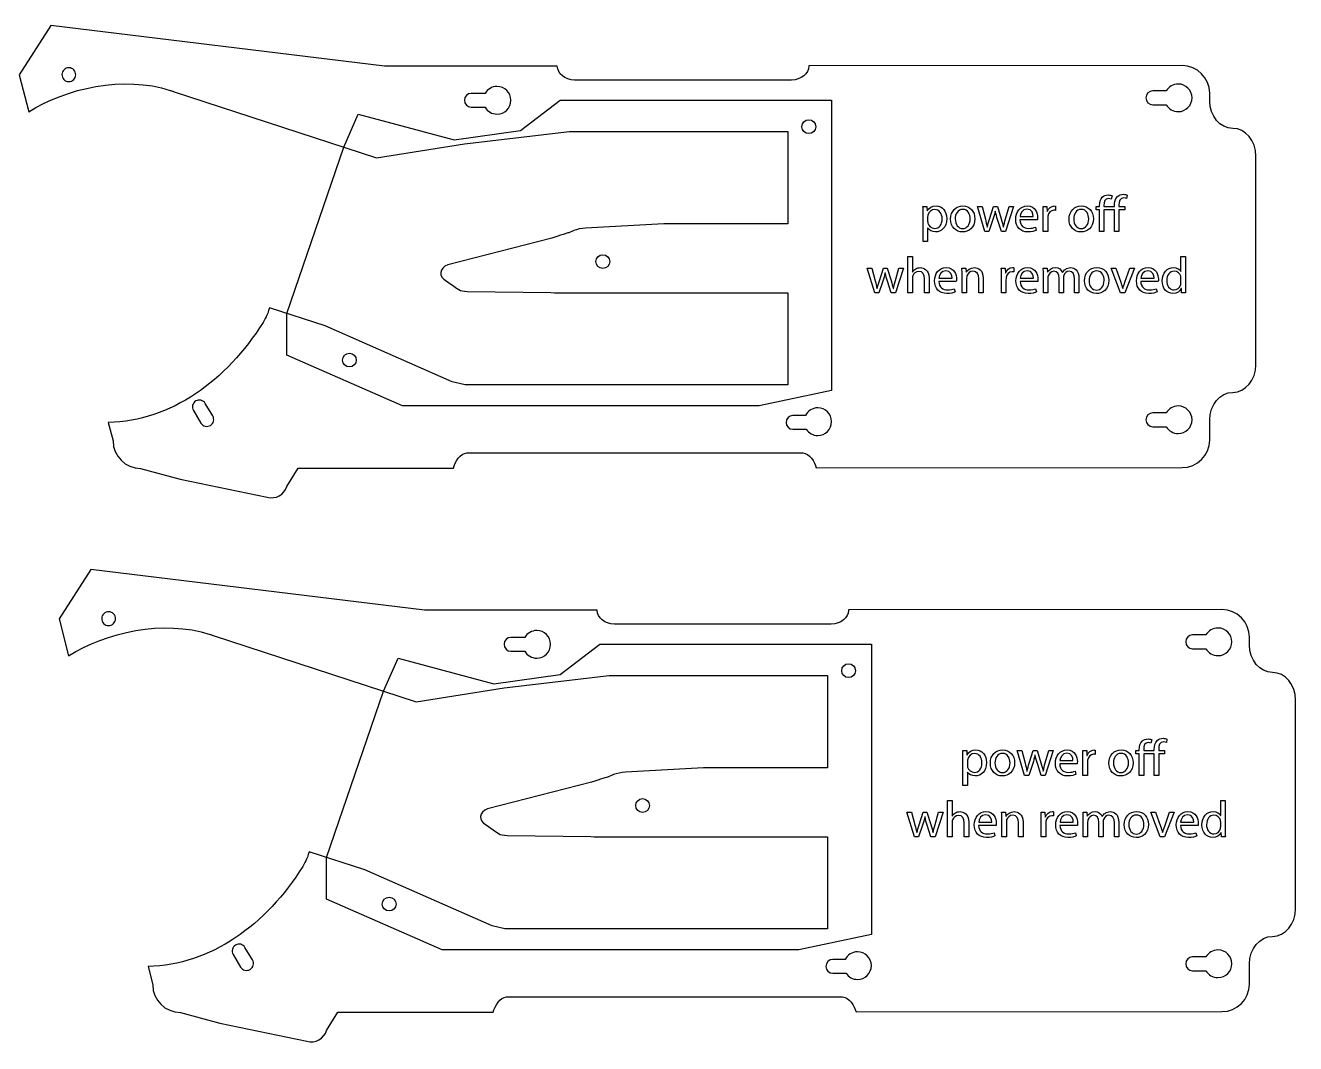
# Model space of a CAD drawing. Header units: millimetres. Extents: x -1146 to -38, y -868 to -122.
# Drawn here: x -871.1 to -595.4, y -745 to -524 of the extents above; entities that cross this region are included whole.
import ezdxf

# ---------------------------------------------------------------- set-up
doc = ezdxf.new("R2010")
doc.units = ezdxf.units.MM
doc.layers.add('CUTS', color=1, linetype='Continuous', true_color=0xff0000)
doc.layers.add('TEXT', color=5, linetype='Continuous', true_color=0x0000ff)

msp = doc.modelspace()

# ---------------------------------------------------------------- linework, layer by layer
at = {"layer": 'CUTS', "color": 1, "lineweight": 25, "true_color": 0xff0000}
for points in [[(-755.65, -532.84), (-755.65, -532.8), (-793.15, -532.82), (-865.6, -523.98), (-872.48, -534.68), (-870.41, -542.76)], [(-620, -532.7), (-701.04, -532.76), (-701.04, -532.84)], [(-704.8, -535.84), (-751.9, -535.84)], [(-839.08, -538.29), (-839.04, -538.3), (-794.91, -552.71), (-775.84, -549.67), (-753.03, -547.03), (-705.63, -547.03), (-705.63, -567.03), (-725.5, -567.03)], [(-771.34, -538.74), (-774.34, -538.74)], [(-623.44, -538.21), (-626.35, -538.21)], [(-614, -540.36), (-614, -538.7)], [(-774.34, -541.74), (-771.34, -541.74)], [(-626.35, -541.21), (-623.44, -541.21)], [(-608.99, -546.35), (-608.99, -546.36)], [(-603.99, -597.65), (-603.99, -552.35)], [(-732.56, -567.03), (-749.5, -568.03)], [(-756.84, -570.19), (-779.44, -575.99)], [(-779.75, -579.44), (-778.75, -580.2)], [(-775.13, -581.73), (-757.03, -582.01)], [(-749.97, -582.03), (-705.63, -582.03), (-705.63, -602.03), (-775.67, -602.03), (-778.45, -601.35), (-806.07, -589.23), (-818.13, -585.32)], [(-830.47, -608.77), (-832.1, -606.05), (-832.1, -606.05)], [(-834.68, -607.59), (-833.04, -610.31)], [(-701.78, -608.67), (-704.49, -608.67)], [(-623.44, -608.11), (-626.35, -608.11)], [(-853.14, -610.18), (-852.12, -614.17)], [(-704.49, -611.67), (-701.6, -611.67)], [(-626.35, -611.11), (-623.44, -611.11)], [(-614, -614), (-614, -609.65)], [(-775.29, -616.82), (-702.33, -616.82)], [(-846.12, -620.17), (-837.55, -622.48), (-818.67, -626.39)], [(-814.38, -624.07), (-811.93, -620.12), (-778.2, -620.1)], [(-699.43, -620.05), (-620, -620)], [(-747.02, -650.96), (-747.02, -650.91), (-784.52, -650.93), (-856.97, -642.1), (-863.84, -652.79), (-861.78, -660.87)], [(-611.37, -650.82), (-692.41, -650.87), (-692.41, -650.96)], [(-696.16, -653.96), (-743.27, -653.96)], [(-614.81, -656.32), (-617.71, -656.32)], [(-830.45, -656.41), (-830.41, -656.41), (-786.28, -670.83), (-767.21, -667.78), (-744.4, -665.15), (-697, -665.15), (-697, -685.15), (-716.87, -685.15)], [(-762.71, -656.86), (-765.71, -656.86)], [(-605.37, -658.47), (-605.37, -656.82)], [(-765.71, -659.86), (-762.71, -659.86)], [(-617.71, -659.32), (-614.81, -659.32)], [(-600.36, -664.47), (-600.36, -664.47)], [(-595.36, -715.76), (-595.36, -670.46)], [(-723.92, -685.15), (-740.87, -686.15)], [(-748.2, -688.3), (-770.8, -694.1)], [(-771.12, -697.55), (-770.11, -698.31)], [(-741.34, -700.15), (-697, -700.14), (-697, -720.14), (-767.04, -720.14), (-769.82, -719.46), (-797.44, -707.34), (-809.5, -703.43)], [(-766.5, -699.85), (-748.4, -700.12)], [(-821.84, -726.88), (-823.47, -724.16), (-823.47, -724.16)], [(-826.04, -725.7), (-824.41, -728.43)], [(-693.15, -726.78), (-695.86, -726.78)], [(-614.81, -726.22), (-617.71, -726.22)], [(-605.37, -732.11), (-605.37, -727.76)], [(-844.51, -728.29), (-843.49, -732.28)], [(-695.86, -729.78), (-692.96, -729.78)], [(-617.71, -729.22), (-614.81, -729.22)], [(-766.66, -734.93), (-693.7, -734.93)], [(-837.49, -738.28), (-828.91, -740.6), (-810.04, -744.51)], [(-805.75, -742.18), (-803.29, -738.23), (-769.57, -738.21)], [(-690.8, -738.16), (-611.37, -738.11)]]:
    msp.add_lwpolyline(points, dxfattribs=at)
for points in [[(-870.41, -542.76), (-862.35, -537.61), (-849.8, -534.8), (-839.69, -538.09)], [(-862.26, -533.29), (-863.03, -533.59), (-863.41, -534.46), (-863.11, -535.23)], [(-860.32, -534.13), (-860.62, -533.36), (-861.49, -532.98), (-862.26, -533.29)], [(-861.16, -536.08), (-860.39, -535.77), (-860.01, -534.9), (-860.32, -534.13)], [(-751.9, -535.84), (-753.97, -535.84), (-755.65, -534.5), (-755.65, -532.84)], [(-701.04, -532.84), (-701.04, -534.5), (-702.72, -535.84), (-704.8, -535.84)], [(-614, -538.7), (-614, -535.4), (-616.7, -532.7), (-620, -532.7)], [(-863.11, -535.23), (-862.81, -536), (-861.94, -536.38), (-861.16, -536.08)], [(-768.75, -537.24), (-769.86, -537.24), (-770.82, -537.85), (-771.34, -538.74)], [(-765.75, -540.24), (-765.75, -538.59), (-767.09, -537.24), (-768.75, -537.24)], [(-620.84, -536.71), (-621.95, -536.71), (-622.92, -537.31), (-623.44, -538.21)], [(-617.84, -539.71), (-617.84, -538.05), (-619.19, -536.71), (-620.84, -536.71)], [(-839.69, -538.09), (-839.49, -538.15), (-839.29, -538.22), (-839.08, -538.29)], [(-774.34, -538.74), (-775.17, -538.74), (-775.84, -539.42), (-775.84, -540.24)], [(-775.84, -540.24), (-775.84, -541.07), (-775.17, -541.74), (-774.34, -541.74)], [(-768.75, -543.24), (-767.09, -543.24), (-765.75, -541.9), (-765.75, -540.24)], [(-626.35, -538.21), (-627.17, -538.21), (-627.85, -538.88), (-627.85, -539.71)], [(-627.85, -539.71), (-627.85, -540.53), (-627.17, -541.21), (-626.35, -541.21)], [(-620.84, -542.71), (-619.19, -542.71), (-617.84, -541.36), (-617.84, -539.71)], [(-608.99, -546.36), (-611.75, -546.36), (-614, -543.66), (-614, -540.36)], [(-771.34, -541.74), (-770.82, -542.64), (-769.86, -543.24), (-768.75, -543.24)], [(-623.44, -541.21), (-622.92, -542.1), (-621.95, -542.71), (-620.84, -542.71)], [(-702.55, -545.97), (-702.55, -545.14), (-701.87, -544.47), (-701.05, -544.47)], [(-701.05, -547.47), (-701.87, -547.47), (-702.55, -546.8), (-702.55, -545.97)], [(-701.05, -544.47), (-700.22, -544.47), (-699.55, -545.14), (-699.55, -545.97)], [(-699.55, -545.97), (-699.55, -546.8), (-700.22, -547.47), (-701.05, -547.47)], [(-603.99, -552.35), (-603.99, -549.05), (-606.24, -546.35), (-608.99, -546.35)], [(-749.5, -568.03), (-751.44, -568.03), (-753.13, -569.03), (-753.26, -569.03)], [(-725.5, -567.03), (-727.44, -567.03), (-730.62, -567.03), (-732.56, -567.03)], [(-753.26, -569.03), (-753.4, -569.03), (-755, -569.55), (-756.84, -570.19)], [(-779.44, -575.99), (-781.27, -576.62), (-781.52, -578.64), (-779.75, -579.44)], [(-747.26, -575.26), (-747.26, -574.43), (-746.59, -573.76), (-745.76, -573.76)], [(-745.76, -576.76), (-746.59, -576.76), (-747.26, -576.09), (-747.26, -575.26)], [(-745.76, -573.76), (-744.93, -573.76), (-744.26, -574.43), (-744.26, -575.26)], [(-744.26, -575.26), (-744.26, -576.09), (-744.93, -576.76), (-745.76, -576.76)], [(-778.75, -580.2), (-777.06, -581.22), (-777.07, -581.72), (-775.13, -581.73)], [(-757.03, -582.01), (-755.09, -582.02), (-751.91, -582.03), (-749.97, -582.03)], [(-818.13, -585.32), (-818.72, -587.03), (-819.12, -587.77), (-819.55, -588.46)], [(-819.55, -588.46), (-827.42, -601.16), (-839.6, -609.93), (-853.14, -610.18)], [(-802.3, -596.64), (-802.3, -595.81), (-801.62, -595.14), (-800.8, -595.14)], [(-800.8, -595.14), (-799.97, -595.14), (-799.3, -595.81), (-799.3, -596.64)], [(-800.8, -598.14), (-801.62, -598.14), (-802.3, -597.46), (-802.3, -596.64)], [(-799.3, -596.64), (-799.3, -597.46), (-799.97, -598.14), (-800.8, -598.14)], [(-608.99, -603.65), (-606.24, -603.65), (-603.99, -600.95), (-603.99, -597.65)], [(-614, -609.65), (-614, -606.35), (-611.75, -603.65), (-608.99, -603.65)], [(-834.16, -605.53), (-834.87, -605.96), (-835.1, -606.88), (-834.68, -607.59)], [(-832.1, -606.05), (-832.53, -605.34), (-833.45, -605.11), (-834.16, -605.53)], [(-620.84, -606.61), (-621.95, -606.61), (-622.92, -607.21), (-623.44, -608.11)], [(-617.84, -609.61), (-617.84, -607.95), (-619.19, -606.61), (-620.84, -606.61)], [(-830.98, -610.83), (-830.27, -610.4), (-830.04, -609.48), (-830.47, -608.77)], [(-704.49, -608.67), (-705.32, -608.67), (-705.99, -609.34), (-705.99, -610.17)], [(-699.1, -607.01), (-700.27, -607.01), (-701.29, -607.68), (-701.78, -608.67)], [(-696.1, -610.01), (-696.1, -608.35), (-697.44, -607.01), (-699.1, -607.01)], [(-626.35, -608.11), (-627.17, -608.11), (-627.85, -608.78), (-627.85, -609.61)], [(-833.04, -610.31), (-832.61, -611.02), (-831.69, -611.25), (-830.98, -610.83)], [(-705.99, -610.17), (-705.99, -611), (-705.32, -611.67), (-704.49, -611.67)], [(-701.6, -611.67), (-701.06, -612.47), (-700.14, -613.01), (-699.1, -613.01)], [(-699.1, -613.01), (-697.44, -613.01), (-696.1, -611.66), (-696.1, -610.01)], [(-627.85, -609.61), (-627.85, -610.43), (-627.17, -611.11), (-626.35, -611.11)], [(-623.44, -611.11), (-622.92, -612), (-621.95, -612.6), (-620.84, -612.6)], [(-620.84, -612.6), (-619.19, -612.6), (-617.84, -611.26), (-617.84, -609.61)], [(-852.12, -614.17), (-852.12, -617.47), (-849.42, -620.17), (-846.12, -620.17)], [(-620, -620), (-616.7, -620), (-614, -617.3), (-614, -614)], [(-778.2, -620.1), (-777.88, -618.79), (-776.7, -616.82), (-775.29, -616.82)], [(-702.33, -616.82), (-700.94, -616.82), (-699.78, -618.76), (-699.43, -620.05)], [(-818.67, -626.39), (-816.84, -626.94), (-814.92, -625.89), (-814.38, -624.07)], [(-605.37, -656.82), (-605.37, -653.52), (-608.07, -650.82), (-611.37, -650.82)], [(-861.78, -660.87), (-853.72, -655.72), (-841.17, -652.92), (-831.06, -656.2)], [(-853.63, -651.4), (-854.4, -651.7), (-854.78, -652.57), (-854.48, -653.34)], [(-854.48, -653.34), (-854.17, -654.11), (-853.3, -654.49), (-852.53, -654.19)], [(-851.68, -652.25), (-851.99, -651.47), (-852.86, -651.09), (-853.63, -651.4)], [(-852.53, -654.19), (-851.76, -653.89), (-851.38, -653.02), (-851.68, -652.25)], [(-743.27, -653.96), (-745.34, -653.96), (-747.02, -652.61), (-747.02, -650.96)], [(-692.41, -650.96), (-692.41, -652.61), (-694.09, -653.96), (-696.16, -653.96)], [(-831.06, -656.2), (-830.86, -656.27), (-830.65, -656.34), (-830.45, -656.41)], [(-760.11, -655.36), (-761.22, -655.36), (-762.19, -655.96), (-762.71, -656.86)], [(-757.11, -658.36), (-757.11, -656.7), (-758.46, -655.36), (-760.11, -655.36)], [(-617.71, -656.32), (-618.54, -656.32), (-619.21, -656.99), (-619.21, -657.82)], [(-612.21, -654.82), (-613.32, -654.82), (-614.29, -655.42), (-614.81, -656.32)], [(-609.21, -657.82), (-609.21, -656.16), (-610.56, -654.82), (-612.21, -654.82)], [(-765.71, -656.86), (-766.54, -656.86), (-767.21, -657.53), (-767.21, -658.36)], [(-767.21, -658.36), (-767.21, -659.18), (-766.54, -659.86), (-765.71, -659.86)], [(-760.11, -661.36), (-758.46, -661.36), (-757.11, -660.01), (-757.11, -658.36)], [(-619.21, -657.82), (-619.21, -658.65), (-618.54, -659.32), (-617.71, -659.32)], [(-612.21, -660.82), (-610.56, -660.82), (-609.21, -659.47), (-609.21, -657.82)], [(-600.36, -664.47), (-603.11, -664.47), (-605.37, -661.77), (-605.37, -658.47)], [(-762.71, -659.86), (-762.19, -660.75), (-761.22, -661.36), (-760.11, -661.36)], [(-614.81, -659.32), (-614.29, -660.21), (-613.32, -660.82), (-612.21, -660.82)], [(-693.91, -664.08), (-693.91, -663.25), (-693.24, -662.58), (-692.41, -662.58)], [(-692.41, -665.58), (-693.24, -665.58), (-693.91, -664.91), (-693.91, -664.08)], [(-692.41, -662.58), (-691.58, -662.58), (-690.91, -663.25), (-690.91, -664.08)], [(-690.91, -664.08), (-690.91, -664.91), (-691.58, -665.58), (-692.41, -665.58)], [(-595.36, -670.46), (-595.36, -667.17), (-597.61, -664.47), (-600.36, -664.47)], [(-740.87, -686.15), (-742.81, -686.15), (-744.5, -687.15), (-744.63, -687.15)], [(-716.87, -685.15), (-718.81, -685.15), (-721.98, -685.15), (-723.92, -685.15)], [(-744.63, -687.15), (-744.76, -687.15), (-746.37, -687.67), (-748.2, -688.3)], [(-738.63, -693.37), (-738.63, -692.54), (-737.95, -691.87), (-737.13, -691.87)], [(-737.13, -691.87), (-736.3, -691.87), (-735.63, -692.54), (-735.63, -693.37)], [(-770.8, -694.1), (-772.64, -694.73), (-772.88, -696.75), (-771.12, -697.55)], [(-737.13, -694.87), (-737.95, -694.87), (-738.63, -694.2), (-738.63, -693.37)], [(-735.63, -693.37), (-735.63, -694.2), (-736.3, -694.87), (-737.13, -694.87)], [(-770.11, -698.31), (-768.43, -699.33), (-768.44, -699.83), (-766.5, -699.85)], [(-748.4, -700.12), (-746.46, -700.13), (-743.28, -700.15), (-741.34, -700.15)], [(-809.5, -703.43), (-810.09, -705.14), (-810.49, -705.88), (-810.92, -706.57)], [(-810.92, -706.57), (-818.78, -719.27), (-830.97, -728.04), (-844.51, -728.29)], [(-793.66, -714.75), (-793.66, -713.92), (-792.99, -713.25), (-792.16, -713.25)], [(-792.16, -713.25), (-791.34, -713.25), (-790.66, -713.92), (-790.66, -714.75)], [(-792.16, -716.25), (-792.99, -716.25), (-793.66, -715.58), (-793.66, -714.75)], [(-790.66, -714.75), (-790.66, -715.58), (-791.34, -716.25), (-792.16, -716.25)], [(-600.36, -721.76), (-597.61, -721.76), (-595.36, -719.06), (-595.36, -715.76)], [(-605.37, -727.76), (-605.37, -724.46), (-603.11, -721.76), (-600.36, -721.76)], [(-825.53, -723.65), (-826.24, -724.07), (-826.47, -724.99), (-826.04, -725.7)], [(-823.47, -724.16), (-823.9, -723.45), (-824.82, -723.22), (-825.53, -723.65)], [(-690.47, -725.12), (-691.64, -725.12), (-692.66, -725.8), (-693.15, -726.78)], [(-687.47, -728.12), (-687.47, -726.46), (-688.81, -725.12), (-690.47, -725.12)], [(-612.21, -724.72), (-613.32, -724.72), (-614.29, -725.32), (-614.81, -726.22)], [(-609.21, -727.72), (-609.21, -726.06), (-610.56, -724.72), (-612.21, -724.72)], [(-822.35, -728.94), (-821.64, -728.51), (-821.41, -727.59), (-821.84, -726.88)], [(-695.86, -726.78), (-696.69, -726.78), (-697.36, -727.45), (-697.36, -728.28)], [(-617.71, -726.22), (-618.54, -726.22), (-619.21, -726.89), (-619.21, -727.72)], [(-619.21, -727.72), (-619.21, -728.55), (-618.54, -729.22), (-617.71, -729.22)], [(-612.21, -730.72), (-610.56, -730.72), (-609.21, -729.37), (-609.21, -727.72)], [(-824.41, -728.43), (-823.98, -729.14), (-823.06, -729.37), (-822.35, -728.94)], [(-697.36, -728.28), (-697.36, -729.11), (-696.69, -729.78), (-695.86, -729.78)], [(-692.96, -729.78), (-692.42, -730.59), (-691.51, -731.12), (-690.47, -731.12)], [(-690.47, -731.12), (-688.81, -731.12), (-687.47, -729.77), (-687.47, -728.12)], [(-614.81, -729.22), (-614.29, -730.11), (-613.32, -730.72), (-612.21, -730.72)], [(-843.49, -732.28), (-843.49, -735.58), (-840.79, -738.28), (-837.49, -738.28)], [(-611.37, -738.11), (-608.07, -738.11), (-605.37, -735.41), (-605.37, -732.11)], [(-769.57, -738.21), (-769.25, -736.9), (-768.07, -734.93), (-766.66, -734.93)], [(-693.7, -734.93), (-692.31, -734.93), (-691.14, -736.88), (-690.8, -738.16)], [(-810.04, -744.51), (-808.21, -745.05), (-806.29, -744.01), (-805.75, -742.18)]]:
    msp.add_open_spline(points, degree=3, dxfattribs=at)
at = {"layer": 'TEXT', "color": 5, "lineweight": 25, "true_color": 0x0000ff}
for points in [[(-798.88, -543.24), (-778.08, -548.85), (-763.68, -546.82), (-755.04, -540.24), (-696.1, -540.24), (-696.1, -603.25), (-711.84, -606.6), (-789.28, -606.6), (-814.4, -595.57), (-814.4, -586.53), (-802.01, -550.39), (-798.88, -543.24)], [(-635.2, -560.98), (-635.4, -561.72)], [(-631.92, -560.82), (-632.04, -561.58)], [(-676.26, -563.3), (-675.39, -563.3), (-675.34, -564.23), (-675.32, -564.23)], [(-675.23, -567.97), (-675.25, -567.97), (-675.25, -570.91), (-676.22, -570.91), (-676.22, -565.06), (-676.22, -565.06)], [(-661.06, -566.13), (-661.93, -568.7), (-662.82, -568.7), (-664.45, -563.3), (-663.44, -563.3), (-663.44, -563.3)], [(-663.44, -563.3), (-662.72, -566.05)], [(-661.82, -566.06), (-660.94, -563.3), (-660.11, -563.3), (-659.28, -566)], [(-660.55, -564.35), (-660.57, -564.35)], [(-658.35, -566.01), (-657.58, -563.3), (-656.61, -563.3), (-658.35, -568.7), (-659.24, -568.7), (-660.07, -566.12)], [(-650.2, -563.3), (-649.34, -563.3), (-649.3, -564.37), (-649.27, -564.37)], [(-649.18, -565.82), (-649.18, -568.7), (-650.16, -568.7), (-650.16, -564.99), (-650.16, -564.99)], [(-647.49, -563.21), (-647.49, -564.14)], [(-634.69, -568.7), (-634.69, -564.05), (-636.96, -564.05), (-636.96, -568.7), (-637.93, -568.7), (-637.93, -564.05), (-638.68, -564.05), (-638.68, -563.3), (-637.93, -563.3), (-637.93, -563.14)], [(-636.96, -563.08), (-636.96, -563.3), (-634.69, -563.3), (-634.69, -563.05)], [(-633.72, -563.01), (-633.72, -563.3), (-632.42, -563.3), (-632.42, -564.05), (-633.72, -564.05), (-633.72, -568.7), (-634.69, -568.7), (-634.69, -568.7)], [(-675.25, -565.57), (-675.25, -566.5), (-675.25, -566.5)], [(-662.33, -567.76), (-662.3, -567.76)], [(-658.8, -567.76), (-658.76, -567.76)], [(-651.41, -566.18), (-655.2, -566.18), (-655.2, -566.18)], [(-655.18, -565.48), (-652.32, -565.48), (-652.32, -565.48)], [(-651.85, -567.77), (-651.67, -568.48)], [(-679.54, -574.16), (-678.56, -574.16), (-678.56, -577.54), (-678.54, -577.54)], [(-678.56, -578.82), (-678.56, -582.07), (-679.54, -582.07), (-679.54, -574.16), (-679.54, -574.16)], [(-620.27, -577.38), (-620.25, -577.38), (-620.25, -574.16), (-619.28, -574.16), (-619.28, -574.16)], [(-619.28, -574.16), (-619.28, -580.68)], [(-684.97, -579.51), (-685.84, -582.07), (-686.73, -582.07), (-688.36, -576.68), (-687.36, -576.68), (-687.36, -576.68)], [(-687.36, -576.68), (-686.63, -579.42)], [(-685.73, -579.43), (-684.85, -576.68), (-684.02, -576.68), (-683.19, -579.38)], [(-684.46, -577.73), (-684.48, -577.73)], [(-682.26, -579.39), (-681.49, -576.68), (-680.52, -576.68), (-682.26, -582.07), (-683.15, -582.07), (-683.98, -579.5)], [(-674.95, -578.87), (-674.95, -582.07), (-675.93, -582.07), (-675.93, -578.98)], [(-672.8, -578.85), (-669.93, -578.85), (-669.93, -578.85)], [(-667.82, -576.68), (-666.95, -576.68), (-666.89, -577.57), (-666.87, -577.57)], [(-666.79, -578.83), (-666.79, -582.07), (-667.77, -582.07), (-667.77, -578.14), (-667.77, -578.14)], [(-663.18, -578.86), (-663.18, -582.07), (-664.16, -582.07), (-664.16, -578.96)], [(-659.27, -576.68), (-658.41, -576.68), (-658.36, -577.75), (-658.33, -577.75)], [(-658.24, -579.2), (-658.24, -582.07), (-659.22, -582.07), (-659.22, -578.36), (-659.22, -578.36)], [(-656.56, -576.59), (-656.56, -577.52)], [(-655.13, -578.85), (-652.26, -578.85), (-652.26, -578.85)], [(-650.15, -576.68), (-649.29, -576.68), (-649.24, -577.56), (-649.21, -577.56)], [(-649.14, -578.83), (-649.14, -582.07), (-650.1, -582.07), (-650.1, -578.14), (-650.1, -578.14)], [(-645.77, -578.74), (-645.77, -582.07), (-646.72, -582.07), (-646.72, -578.84)], [(-645.99, -577.65), (-645.97, -577.65)], [(-642.39, -578.91), (-642.39, -582.07), (-643.35, -582.07), (-643.35, -579.03)], [(-632.4, -579.7), (-631.35, -576.68), (-630.33, -576.68), (-632.45, -582.07), (-633.38, -582.07), (-635.43, -576.68), (-634.38, -576.68), (-634.38, -576.68)], [(-634.38, -576.68), (-633.33, -579.7)], [(-628.96, -578.85), (-626.09, -578.85), (-626.09, -578.85)], [(-620.25, -579.81), (-620.25, -578.88), (-620.25, -578.88)], [(-686.24, -581.14), (-686.21, -581.14)], [(-682.71, -581.14), (-682.67, -581.14)], [(-669.02, -579.56), (-672.81, -579.56), (-672.81, -579.56)], [(-669.46, -581.15), (-669.29, -581.85)], [(-651.35, -579.56), (-655.14, -579.56), (-655.14, -579.56)], [(-651.8, -581.15), (-651.62, -581.85)], [(-632.89, -581.09), (-632.86, -581.09)], [(-625.18, -579.56), (-628.97, -579.56), (-628.97, -579.56)], [(-625.62, -581.15), (-625.44, -581.85)], [(-619.24, -582.07), (-620.1, -582.07), (-620.15, -581.14), (-620.18, -581.14)], [(-790.24, -661.35), (-769.44, -666.96), (-755.05, -664.93), (-746.41, -658.36), (-687.47, -658.36), (-687.47, -721.36), (-703.21, -724.72), (-780.64, -724.72), (-805.76, -713.68), (-805.76, -704.65), (-793.38, -668.51), (-790.24, -661.35)], [(-628.33, -681.19), (-628.33, -681.42), (-626.05, -681.42), (-626.05, -681.16)], [(-626.57, -679.1), (-626.77, -679.83)], [(-625.08, -681.13), (-625.08, -681.42), (-623.79, -681.42), (-623.79, -682.16), (-625.08, -682.16), (-625.08, -686.81), (-626.05, -686.81), (-626.05, -686.81)], [(-623.29, -678.93), (-623.41, -679.69)], [(-667.63, -681.42), (-666.76, -681.42), (-666.71, -682.34), (-666.68, -682.34)], [(-666.6, -686.09), (-666.62, -686.09), (-666.62, -689.02), (-667.59, -689.02), (-667.59, -683.18), (-667.59, -683.18)], [(-666.62, -683.68), (-666.62, -684.61), (-666.62, -684.61)], [(-652.43, -684.25), (-653.3, -686.81), (-654.19, -686.81), (-655.82, -681.42), (-654.81, -681.42), (-654.81, -681.42)], [(-654.81, -681.42), (-654.09, -684.16)], [(-653.18, -684.17), (-652.3, -681.42), (-651.48, -681.42), (-650.64, -684.11)], [(-651.91, -682.46), (-651.94, -682.46)], [(-649.72, -684.12), (-648.95, -681.42), (-647.98, -681.42), (-649.72, -686.81), (-650.61, -686.81), (-651.43, -684.24)], [(-646.55, -683.59), (-643.69, -683.59), (-643.69, -683.59)], [(-641.57, -681.42), (-640.71, -681.42), (-640.67, -682.49), (-640.63, -682.49)], [(-640.54, -683.93), (-640.54, -686.81), (-641.53, -686.81), (-641.53, -683.1), (-641.53, -683.1)], [(-638.86, -681.33), (-638.86, -682.25)], [(-626.05, -686.81), (-626.05, -682.16), (-628.33, -682.16), (-628.33, -686.81), (-629.3, -686.81), (-629.3, -682.16), (-630.04, -682.16), (-630.04, -681.42), (-629.3, -681.42), (-629.3, -681.25)], [(-653.7, -685.87), (-653.66, -685.87)], [(-650.16, -685.87), (-650.13, -685.87)], [(-642.77, -684.29), (-646.56, -684.29), (-646.56, -684.29)], [(-643.22, -685.89), (-643.04, -686.59)], [(-676.34, -697.62), (-677.21, -700.19), (-678.1, -700.19), (-679.73, -694.79), (-678.72, -694.79), (-678.72, -694.79)], [(-678.72, -694.79), (-678, -697.53)], [(-677.1, -697.55), (-676.22, -694.79), (-675.39, -694.79), (-674.55, -697.49)], [(-673.63, -697.5), (-672.86, -694.79), (-671.89, -694.79), (-673.63, -700.19), (-674.52, -700.19), (-675.35, -697.61)], [(-670.91, -692.27), (-669.93, -692.27), (-669.93, -695.65), (-669.91, -695.65)], [(-669.93, -696.93), (-669.93, -700.19), (-670.91, -700.19), (-670.91, -692.27), (-670.91, -692.27)], [(-659.18, -694.79), (-658.31, -694.79), (-658.26, -695.68), (-658.23, -695.68)], [(-650.63, -694.79), (-649.77, -694.79), (-649.73, -695.86), (-649.7, -695.86)], [(-647.92, -694.7), (-647.92, -695.63)], [(-641.51, -694.79), (-640.66, -694.79), (-640.61, -695.67), (-640.58, -695.67)], [(-623.77, -697.81), (-622.72, -694.79), (-621.69, -694.79), (-623.81, -700.19), (-624.75, -700.19), (-626.8, -694.79), (-625.75, -694.79), (-625.75, -694.79)], [(-625.75, -694.79), (-624.69, -697.81)], [(-611.64, -695.49), (-611.62, -695.49), (-611.62, -692.27), (-610.65, -692.27), (-610.65, -692.27)], [(-610.65, -692.27), (-610.65, -698.79)], [(-675.82, -695.84), (-675.85, -695.84)], [(-666.32, -696.98), (-666.32, -700.19), (-667.3, -700.19), (-667.3, -697.09)], [(-660.39, -697.67), (-664.18, -697.67), (-664.18, -697.67)], [(-664.16, -696.97), (-661.3, -696.97), (-661.3, -696.97)], [(-658.16, -696.94), (-658.16, -700.19), (-659.14, -700.19), (-659.14, -696.25), (-659.14, -696.25)], [(-654.54, -696.98), (-654.54, -700.19), (-655.53, -700.19), (-655.53, -697.08)], [(-649.61, -697.31), (-649.61, -700.19), (-650.59, -700.19), (-650.59, -696.48), (-650.59, -696.48)], [(-642.72, -697.67), (-646.51, -697.67), (-646.51, -697.67)], [(-646.5, -696.97), (-643.63, -696.97), (-643.63, -696.97)], [(-640.51, -696.94), (-640.51, -700.19), (-641.47, -700.19), (-641.47, -696.25), (-641.47, -696.25)], [(-637.13, -696.85), (-637.13, -700.19), (-638.09, -700.19), (-638.09, -696.95)], [(-637.36, -695.76), (-637.33, -695.76)], [(-633.76, -697.02), (-633.76, -700.19), (-634.71, -700.19), (-634.71, -697.14)], [(-616.54, -697.67), (-620.33, -697.67), (-620.33, -697.67)], [(-620.32, -696.97), (-617.46, -696.97), (-617.46, -696.97)], [(-611.62, -697.92), (-611.62, -696.99), (-611.62, -696.99)], [(-677.61, -699.25), (-677.58, -699.25)], [(-674.07, -699.25), (-674.04, -699.25)], [(-660.83, -699.26), (-660.65, -699.96)], [(-643.16, -699.26), (-642.99, -699.96)], [(-624.26, -699.21), (-624.23, -699.21)], [(-616.99, -699.26), (-616.81, -699.96)], [(-610.6, -700.19), (-611.47, -700.19), (-611.52, -699.25), (-611.55, -699.25)]]:
    msp.add_lwpolyline(points, dxfattribs=at)
for points in [[(-637.93, -563.14), (-637.93, -562.38), (-637.75, -561.73), (-637.33, -561.3)], [(-637.33, -561.3), (-637.02, -560.98), (-636.57, -560.79), (-635.97, -560.79)], [(-635.98, -561.58), (-636.75, -561.58), (-636.96, -562.23), (-636.96, -563.08)], [(-635.4, -561.72), (-635.54, -561.64), (-635.76, -561.58), (-635.98, -561.58)], [(-635.97, -560.79), (-635.66, -560.79), (-635.37, -560.89), (-635.2, -560.98)], [(-634.69, -563.05), (-634.69, -562.29), (-634.52, -561.6), (-634.06, -561.16)], [(-634.06, -561.16), (-633.69, -560.81), (-633.2, -560.66), (-632.76, -560.66)], [(-632.68, -561.45), (-633.5, -561.45), (-633.72, -562.18), (-633.72, -563.01)], [(-632.76, -560.66), (-632.4, -560.66), (-632.1, -560.74), (-631.92, -560.82)], [(-632.04, -561.58), (-632.2, -561.51), (-632.39, -561.45), (-632.68, -561.45)], [(-676.22, -565.06), (-676.22, -564.37), (-676.24, -563.82), (-676.26, -563.3)], [(-675.32, -564.23), (-674.93, -563.57), (-674.28, -563.19), (-673.4, -563.19)], [(-675.18, -565.18), (-675.22, -565.3), (-675.25, -565.44), (-675.25, -565.57)], [(-673.7, -563.97), (-674.37, -563.97), (-675, -564.44), (-675.18, -565.18)], [(-672.1, -565.97), (-672.1, -564.9), (-672.66, -563.97), (-673.7, -563.97)], [(-673.4, -563.19), (-672.08, -563.19), (-671.1, -564.3), (-671.1, -565.92)], [(-670.27, -566.05), (-670.27, -564.25), (-669.07, -563.19), (-667.59, -563.19)], [(-667.61, -563.93), (-668.76, -563.93), (-669.26, -565), (-669.26, -566.01)], [(-666, -565.99), (-666, -565.08), (-666.45, -563.93), (-667.61, -563.93)], [(-667.59, -563.19), (-666.04, -563.19), (-664.99, -564.32), (-664.99, -565.96)], [(-660.57, -564.35), (-660.7, -565), (-660.87, -565.56), (-661.06, -566.13)], [(-660.07, -566.12), (-660.26, -565.52), (-660.41, -564.99), (-660.55, -564.35)], [(-656.13, -566.09), (-656.13, -564.46), (-655.17, -563.19), (-653.6, -563.19)], [(-653.68, -563.89), (-654.68, -563.89), (-655.11, -564.8), (-655.18, -565.48)], [(-652.32, -565.48), (-652.31, -564.86), (-652.58, -563.89), (-653.68, -563.89)], [(-653.6, -563.19), (-651.83, -563.19), (-651.37, -564.73), (-651.37, -565.72)], [(-650.16, -564.99), (-650.16, -564.35), (-650.17, -563.8), (-650.2, -563.3)], [(-649.27, -564.37), (-649.02, -563.65), (-648.42, -563.19), (-647.76, -563.19)], [(-647.83, -564.12), (-648.52, -564.12), (-649.01, -564.63), (-649.14, -565.37)], [(-647.49, -564.14), (-647.59, -564.12), (-647.69, -564.12), (-647.83, -564.12)], [(-647.76, -563.19), (-647.66, -563.19), (-647.58, -563.2), (-647.49, -563.21)], [(-644.54, -566.05), (-644.54, -564.25), (-643.35, -563.19), (-641.86, -563.19)], [(-641.89, -563.93), (-643.03, -563.93), (-643.54, -565), (-643.54, -566.01)], [(-640.27, -565.99), (-640.27, -565.08), (-640.73, -563.93), (-641.89, -563.93)], [(-641.86, -563.19), (-640.31, -563.19), (-639.27, -564.32), (-639.27, -565.96)], [(-675.25, -566.5), (-675.25, -566.65), (-675.24, -566.78), (-675.21, -566.9)], [(-673.57, -568.82), (-674.28, -568.82), (-674.9, -568.51), (-675.23, -567.97)], [(-675.21, -566.9), (-675.03, -567.58), (-674.44, -568.05), (-673.73, -568.05)], [(-673.73, -568.05), (-672.7, -568.05), (-672.1, -567.21), (-672.1, -565.97)], [(-671.1, -565.92), (-671.1, -567.86), (-672.3, -568.82), (-673.57, -568.82)], [(-667.68, -568.82), (-669.13, -568.82), (-670.27, -567.75), (-670.27, -566.05)], [(-669.26, -566.01), (-669.26, -567.19), (-668.6, -568.09), (-667.64, -568.09)], [(-664.99, -565.96), (-664.99, -567.95), (-666.39, -568.82), (-667.68, -568.82)], [(-667.64, -568.09), (-666.7, -568.09), (-666, -567.2), (-666, -565.99)], [(-662.72, -566.05), (-662.58, -566.65), (-662.43, -567.21), (-662.33, -567.76)], [(-662.3, -567.76), (-662.17, -567.22), (-662, -566.64), (-661.82, -566.06)], [(-659.28, -566), (-659.07, -566.65), (-658.92, -567.22), (-658.8, -567.76)], [(-658.76, -567.76), (-658.67, -567.22), (-658.53, -566.65), (-658.35, -566.01)], [(-653.48, -568.82), (-655.14, -568.82), (-656.13, -567.72), (-656.13, -566.09)], [(-655.2, -566.18), (-655.17, -567.51), (-654.34, -568.05), (-653.35, -568.05)], [(-653.35, -568.05), (-652.64, -568.05), (-652.21, -567.93), (-651.85, -567.77)], [(-651.37, -565.72), (-651.37, -565.92), (-651.38, -566.07), (-651.41, -566.18)], [(-649.14, -565.37), (-649.17, -565.5), (-649.18, -565.67), (-649.18, -565.82)], [(-641.95, -568.82), (-643.4, -568.82), (-644.54, -567.75), (-644.54, -566.05)], [(-643.54, -566.01), (-643.54, -567.19), (-642.87, -568.09), (-641.91, -568.09)], [(-639.27, -565.96), (-639.27, -567.95), (-640.66, -568.82), (-641.95, -568.82)], [(-641.91, -568.09), (-640.97, -568.09), (-640.27, -567.2), (-640.27, -565.99)], [(-651.67, -568.48), (-652.02, -568.63), (-652.62, -568.82), (-653.48, -568.82)], [(-684.48, -577.73), (-684.61, -578.37), (-684.78, -578.93), (-684.97, -579.51)], [(-683.98, -579.5), (-684.17, -578.9), (-684.32, -578.36), (-684.46, -577.73)], [(-678.49, -578.35), (-678.55, -578.5), (-678.56, -578.64), (-678.56, -578.82)], [(-678.54, -577.54), (-678.38, -577.26), (-678.14, -577), (-677.84, -576.84)], [(-677.18, -577.38), (-677.81, -577.38), (-678.3, -577.83), (-678.49, -578.35)], [(-677.84, -576.84), (-677.55, -576.67), (-677.2, -576.57), (-676.83, -576.57)], [(-675.93, -578.98), (-675.93, -578.11), (-676.25, -577.38), (-677.18, -577.38)], [(-676.83, -576.57), (-676.11, -576.57), (-674.95, -577.01), (-674.95, -578.87)], [(-673.75, -579.47), (-673.75, -577.84), (-672.79, -576.57), (-671.21, -576.57)], [(-671.29, -577.27), (-672.3, -577.27), (-672.72, -578.17), (-672.8, -578.85)], [(-669.93, -578.85), (-669.92, -578.24), (-670.19, -577.27), (-671.29, -577.27)], [(-671.21, -576.57), (-669.44, -576.57), (-668.98, -578.11), (-668.98, -579.1)], [(-668.98, -579.1), (-668.98, -579.3), (-669, -579.44), (-669.02, -579.56)], [(-667.77, -578.14), (-667.77, -577.57), (-667.78, -577.13), (-667.82, -576.68)], [(-666.87, -577.57), (-666.6, -577.07), (-665.98, -576.57), (-665.08, -576.57)], [(-666.72, -578.37), (-666.77, -578.5), (-666.79, -578.66), (-666.79, -578.83)], [(-665.41, -577.37), (-666.04, -577.37), (-666.54, -577.83), (-666.72, -578.37)], [(-664.16, -578.96), (-664.16, -578.1), (-664.48, -577.37), (-665.41, -577.37)], [(-665.08, -576.57), (-664.34, -576.57), (-663.18, -577.01), (-663.18, -578.86)], [(-659.22, -578.36), (-659.22, -577.73), (-659.23, -577.18), (-659.27, -576.68)], [(-658.33, -577.75), (-658.08, -577.03), (-657.48, -576.57), (-656.82, -576.57)], [(-658.21, -578.74), (-658.23, -578.88), (-658.24, -579.04), (-658.24, -579.2)], [(-656.89, -577.49), (-657.58, -577.49), (-658.07, -578.01), (-658.21, -578.74)], [(-656.56, -577.52), (-656.66, -577.49), (-656.76, -577.49), (-656.89, -577.49)], [(-656.82, -576.57), (-656.72, -576.57), (-656.65, -576.58), (-656.56, -576.59)], [(-656.08, -579.47), (-656.08, -577.84), (-655.12, -576.57), (-653.55, -576.57)], [(-653.62, -577.27), (-654.63, -577.27), (-655.05, -578.17), (-655.13, -578.85)], [(-652.26, -578.85), (-652.25, -578.24), (-652.52, -577.27), (-653.62, -577.27)], [(-653.55, -576.57), (-651.77, -576.57), (-651.32, -578.11), (-651.32, -579.1)], [(-651.32, -579.1), (-651.32, -579.3), (-651.33, -579.44), (-651.35, -579.56)], [(-650.1, -578.14), (-650.1, -577.57), (-650.12, -577.13), (-650.15, -576.68)], [(-649.21, -577.56), (-648.91, -577.05), (-648.41, -576.57), (-647.5, -576.57)], [(-649.07, -578.35), (-649.12, -578.49), (-649.14, -578.66), (-649.14, -578.83)], [(-647.85, -577.37), (-648.45, -577.37), (-648.91, -577.86), (-649.07, -578.35)], [(-646.72, -578.84), (-646.72, -577.98), (-647.1, -577.37), (-647.85, -577.37)], [(-647.5, -576.57), (-646.78, -576.57), (-646.22, -577.01), (-645.99, -577.65)], [(-645.97, -577.65), (-645.8, -577.34), (-645.58, -577.11), (-645.35, -576.95)], [(-645.69, -578.25), (-645.73, -578.4), (-645.77, -578.56), (-645.77, -578.74)], [(-644.52, -577.37), (-645.09, -577.37), (-645.51, -577.78), (-645.69, -578.25)], [(-645.35, -576.95), (-645.03, -576.7), (-644.68, -576.57), (-644.17, -576.57)], [(-643.35, -579.03), (-643.35, -577.98), (-643.74, -577.37), (-644.52, -577.37)], [(-644.17, -576.57), (-643.45, -576.57), (-642.39, -577.04), (-642.39, -578.91)], [(-641.2, -579.42), (-641.2, -577.63), (-640, -576.57), (-638.52, -576.57)], [(-638.54, -577.3), (-639.69, -577.3), (-640.19, -578.37), (-640.19, -579.39)], [(-636.93, -579.37), (-636.93, -578.45), (-637.38, -577.3), (-638.54, -577.3)], [(-638.52, -576.57), (-636.97, -576.57), (-635.92, -577.69), (-635.92, -579.33)], [(-629.9, -579.47), (-629.9, -577.84), (-628.94, -576.57), (-627.37, -576.57)], [(-627.45, -577.27), (-628.45, -577.27), (-628.88, -578.17), (-628.96, -578.85)], [(-626.09, -578.85), (-626.08, -578.24), (-626.35, -577.27), (-627.45, -577.27)], [(-627.37, -576.57), (-625.6, -576.57), (-625.14, -578.11), (-625.14, -579.1)], [(-625.14, -579.1), (-625.14, -579.3), (-625.15, -579.44), (-625.18, -579.56)], [(-624.32, -579.46), (-624.33, -577.66), (-623.2, -576.57), (-621.9, -576.57)], [(-621.71, -577.34), (-622.72, -577.34), (-623.33, -578.23), (-623.33, -579.41)], [(-621.9, -576.57), (-621.06, -576.57), (-620.52, -576.96), (-620.27, -577.38)], [(-620.29, -578.46), (-620.44, -577.85), (-620.97, -577.34), (-621.71, -577.34)], [(-620.25, -578.88), (-620.25, -578.75), (-620.26, -578.59), (-620.29, -578.46)], [(-686.63, -579.42), (-686.49, -580.02), (-686.34, -580.58), (-686.24, -581.14)], [(-686.21, -581.14), (-686.09, -580.59), (-685.91, -580.01), (-685.73, -579.43)], [(-683.19, -579.38), (-682.99, -580.02), (-682.83, -580.59), (-682.71, -581.14)], [(-682.67, -581.14), (-682.58, -580.59), (-682.44, -580.02), (-682.26, -579.39)], [(-671.09, -582.2), (-672.75, -582.2), (-673.75, -581.09), (-673.75, -579.47)], [(-672.81, -579.56), (-672.79, -580.88), (-671.95, -581.43), (-670.96, -581.43)], [(-669.29, -581.85), (-669.63, -582.01), (-670.23, -582.2), (-671.09, -582.2)], [(-670.96, -581.43), (-670.26, -581.43), (-669.82, -581.31), (-669.46, -581.15)], [(-653.42, -582.2), (-655.09, -582.2), (-656.08, -581.09), (-656.08, -579.47)], [(-655.14, -579.56), (-655.12, -580.88), (-654.28, -581.43), (-653.29, -581.43)], [(-651.62, -581.85), (-651.96, -582.01), (-652.57, -582.2), (-653.42, -582.2)], [(-653.29, -581.43), (-652.59, -581.43), (-652.15, -581.31), (-651.8, -581.15)], [(-638.61, -582.2), (-640.06, -582.2), (-641.2, -581.13), (-641.2, -579.42)], [(-640.19, -579.39), (-640.19, -580.57), (-639.52, -581.46), (-638.56, -581.46)], [(-635.92, -579.33), (-635.92, -581.33), (-637.32, -582.2), (-638.61, -582.2)], [(-638.56, -581.46), (-637.63, -581.46), (-636.93, -580.58), (-636.93, -579.37)], [(-633.33, -579.7), (-633.15, -580.2), (-633, -580.65), (-632.89, -581.09)], [(-632.86, -581.09), (-632.73, -580.65), (-632.58, -580.2), (-632.4, -579.7)], [(-627.25, -582.2), (-628.91, -582.2), (-629.9, -581.09), (-629.9, -579.47)], [(-628.97, -579.56), (-628.94, -580.88), (-628.11, -581.43), (-627.12, -581.43)], [(-625.44, -581.85), (-625.79, -582.01), (-626.39, -582.2), (-627.25, -582.2)], [(-627.12, -581.43), (-626.41, -581.43), (-625.98, -581.31), (-625.62, -581.15)], [(-622, -582.2), (-623.3, -582.2), (-624.32, -581.09), (-624.32, -579.46)], [(-623.33, -579.41), (-623.33, -580.5), (-622.78, -581.41), (-621.73, -581.41)], [(-620.18, -581.14), (-620.47, -581.74), (-621.12, -582.2), (-622, -582.2)], [(-621.73, -581.41), (-621.07, -581.41), (-620.47, -580.96), (-620.29, -580.24)], [(-620.29, -580.24), (-620.26, -580.1), (-620.25, -579.97), (-620.25, -579.81)], [(-619.28, -580.68), (-619.28, -581.16), (-619.26, -581.71), (-619.24, -582.07)], [(-629.3, -681.25), (-629.3, -680.49), (-629.12, -679.84), (-628.69, -679.41)], [(-628.69, -679.41), (-628.38, -679.1), (-627.94, -678.91), (-627.33, -678.91)], [(-627.35, -679.69), (-628.12, -679.69), (-628.33, -680.35), (-628.33, -681.19)], [(-626.77, -679.83), (-626.91, -679.75), (-627.12, -679.69), (-627.35, -679.69)], [(-627.33, -678.91), (-627.02, -678.91), (-626.73, -679.01), (-626.57, -679.1)], [(-626.05, -681.16), (-626.05, -680.4), (-625.89, -679.71), (-625.43, -679.27)], [(-625.43, -679.27), (-625.06, -678.92), (-624.57, -678.77), (-624.12, -678.77)], [(-624.05, -679.56), (-624.87, -679.56), (-625.08, -680.29), (-625.08, -681.13)], [(-624.12, -678.77), (-623.77, -678.77), (-623.47, -678.85), (-623.29, -678.93)], [(-623.41, -679.69), (-623.57, -679.62), (-623.76, -679.56), (-624.05, -679.56)], [(-667.59, -683.18), (-667.59, -682.49), (-667.61, -681.93), (-667.63, -681.42)], [(-666.68, -682.34), (-666.29, -681.68), (-665.65, -681.3), (-664.77, -681.3)], [(-666.55, -683.29), (-666.58, -683.41), (-666.62, -683.56), (-666.62, -683.68)], [(-665.07, -682.08), (-665.74, -682.08), (-666.37, -682.55), (-666.55, -683.29)], [(-663.46, -684.08), (-663.46, -683.01), (-664.03, -682.08), (-665.07, -682.08)], [(-664.77, -681.3), (-663.45, -681.3), (-662.47, -682.41), (-662.47, -684.04)], [(-661.63, -684.16), (-661.63, -682.36), (-660.44, -681.3), (-658.96, -681.3)], [(-658.98, -682.04), (-660.13, -682.04), (-660.63, -683.11), (-660.63, -684.12)], [(-657.36, -684.1), (-657.36, -683.19), (-657.82, -682.04), (-658.98, -682.04)], [(-658.96, -681.3), (-657.41, -681.3), (-656.36, -682.43), (-656.36, -684.07)], [(-651.94, -682.46), (-652.07, -683.11), (-652.24, -683.67), (-652.43, -684.25)], [(-651.43, -684.24), (-651.62, -683.63), (-651.78, -683.1), (-651.91, -682.46)], [(-647.5, -684.2), (-647.5, -682.57), (-646.54, -681.3), (-644.97, -681.3)], [(-645.05, -682.01), (-646.05, -682.01), (-646.47, -682.91), (-646.55, -683.59)], [(-643.69, -683.59), (-643.68, -682.98), (-643.94, -682.01), (-645.05, -682.01)], [(-644.97, -681.3), (-643.2, -681.3), (-642.74, -682.84), (-642.74, -683.83)], [(-642.74, -683.83), (-642.74, -684.04), (-642.75, -684.18), (-642.77, -684.29)], [(-641.53, -683.1), (-641.53, -682.46), (-641.54, -681.92), (-641.57, -681.42)], [(-640.63, -682.49), (-640.39, -681.76), (-639.79, -681.3), (-639.13, -681.3)], [(-640.51, -683.48), (-640.53, -683.61), (-640.54, -683.78), (-640.54, -683.93)], [(-639.2, -682.23), (-639.89, -682.23), (-640.38, -682.74), (-640.51, -683.48)], [(-638.86, -682.25), (-638.96, -682.23), (-639.06, -682.23), (-639.2, -682.23)], [(-639.13, -681.3), (-639.03, -681.3), (-638.95, -681.32), (-638.86, -681.33)], [(-635.91, -684.16), (-635.91, -682.36), (-634.71, -681.3), (-633.23, -681.3)], [(-633.25, -682.04), (-634.4, -682.04), (-634.9, -683.11), (-634.9, -684.12)], [(-631.64, -684.1), (-631.64, -683.19), (-632.09, -682.04), (-633.25, -682.04)], [(-633.23, -681.3), (-631.68, -681.3), (-630.63, -682.43), (-630.63, -684.07)], [(-666.62, -684.61), (-666.62, -684.76), (-666.61, -684.89), (-666.57, -685.02)], [(-664.93, -686.93), (-665.65, -686.93), (-666.27, -686.62), (-666.6, -686.09)], [(-666.57, -685.02), (-666.39, -685.7), (-665.8, -686.16), (-665.1, -686.16)], [(-665.1, -686.16), (-664.06, -686.16), (-663.46, -685.32), (-663.46, -684.08)], [(-662.47, -684.04), (-662.47, -685.97), (-663.66, -686.93), (-664.93, -686.93)], [(-659.05, -686.93), (-660.5, -686.93), (-661.63, -685.86), (-661.63, -684.16)], [(-660.63, -684.12), (-660.63, -685.31), (-659.96, -686.2), (-659, -686.2)], [(-656.36, -684.07), (-656.36, -686.06), (-657.76, -686.93), (-659.05, -686.93)], [(-659, -686.2), (-658.07, -686.2), (-657.36, -685.32), (-657.36, -684.1)], [(-654.09, -684.16), (-653.94, -684.76), (-653.8, -685.32), (-653.7, -685.87)], [(-653.66, -685.87), (-653.54, -685.33), (-653.36, -684.75), (-653.18, -684.17)], [(-650.64, -684.11), (-650.44, -684.76), (-650.29, -685.33), (-650.16, -685.87)], [(-650.13, -685.87), (-650.04, -685.33), (-649.9, -684.76), (-649.72, -684.12)], [(-644.85, -686.93), (-646.51, -686.93), (-647.5, -685.83), (-647.5, -684.2)], [(-646.56, -684.29), (-646.54, -685.62), (-645.71, -686.16), (-644.71, -686.16)], [(-643.04, -686.59), (-643.39, -686.74), (-643.99, -686.93), (-644.85, -686.93)], [(-644.71, -686.16), (-644.01, -686.16), (-643.58, -686.04), (-643.22, -685.89)], [(-633.32, -686.93), (-634.77, -686.93), (-635.91, -685.86), (-635.91, -684.16)], [(-634.9, -684.12), (-634.9, -685.31), (-634.23, -686.2), (-633.28, -686.2)], [(-630.63, -684.07), (-630.63, -686.06), (-632.03, -686.93), (-633.32, -686.93)], [(-633.28, -686.2), (-632.34, -686.2), (-631.64, -685.32), (-631.64, -684.1)], [(-669.91, -695.65), (-669.75, -695.37), (-669.5, -695.11), (-669.2, -694.95)], [(-669.2, -694.95), (-668.91, -694.78), (-668.57, -694.68), (-668.2, -694.68)], [(-668.2, -694.68), (-667.48, -694.68), (-666.32, -695.13), (-666.32, -696.98)], [(-665.11, -697.58), (-665.11, -695.95), (-664.15, -694.68), (-662.58, -694.68)], [(-662.58, -694.68), (-660.81, -694.68), (-660.35, -696.22), (-660.35, -697.21)], [(-659.14, -696.25), (-659.14, -695.68), (-659.15, -695.24), (-659.18, -694.79)], [(-658.23, -695.68), (-657.97, -695.18), (-657.34, -694.68), (-656.45, -694.68)], [(-656.45, -694.68), (-655.7, -694.68), (-654.54, -695.13), (-654.54, -696.98)], [(-650.59, -696.48), (-650.59, -695.84), (-650.6, -695.29), (-650.63, -694.79)], [(-649.7, -695.86), (-649.45, -695.14), (-648.85, -694.68), (-648.19, -694.68)], [(-648.19, -694.68), (-648.09, -694.68), (-648.01, -694.69), (-647.92, -694.7)], [(-647.44, -697.58), (-647.44, -695.95), (-646.49, -694.68), (-644.91, -694.68)], [(-644.91, -694.68), (-643.14, -694.68), (-642.68, -696.22), (-642.68, -697.21)], [(-641.47, -696.25), (-641.47, -695.68), (-641.49, -695.24), (-641.51, -694.79)], [(-640.58, -695.67), (-640.28, -695.16), (-639.78, -694.68), (-638.87, -694.68)], [(-638.87, -694.68), (-638.15, -694.68), (-637.59, -695.13), (-637.36, -695.76)], [(-636.72, -695.06), (-636.4, -694.81), (-636.05, -694.68), (-635.54, -694.68)], [(-635.54, -694.68), (-634.81, -694.68), (-633.76, -695.15), (-633.76, -697.02)], [(-632.56, -697.53), (-632.56, -695.74), (-631.37, -694.68), (-629.89, -694.68)], [(-629.89, -694.68), (-628.34, -694.68), (-627.29, -695.81), (-627.29, -697.45)], [(-621.27, -697.58), (-621.27, -695.95), (-620.31, -694.68), (-618.74, -694.68)], [(-618.74, -694.68), (-616.97, -694.68), (-616.51, -696.22), (-616.51, -697.21)], [(-615.69, -697.57), (-615.7, -695.77), (-614.57, -694.68), (-613.27, -694.68)], [(-613.27, -694.68), (-612.43, -694.68), (-611.88, -695.07), (-611.64, -695.49)], [(-678, -697.53), (-677.85, -698.14), (-677.71, -698.69), (-677.61, -699.25)], [(-677.58, -699.25), (-677.45, -698.7), (-677.27, -698.13), (-677.1, -697.55)], [(-675.85, -695.84), (-675.98, -696.49), (-676.15, -697.04), (-676.34, -697.62)], [(-675.35, -697.61), (-675.54, -697.01), (-675.69, -696.48), (-675.82, -695.84)], [(-674.55, -697.49), (-674.35, -698.14), (-674.2, -698.7), (-674.07, -699.25)], [(-674.04, -699.25), (-673.95, -698.7), (-673.81, -698.14), (-673.63, -697.5)], [(-669.86, -696.46), (-669.92, -696.61), (-669.93, -696.75), (-669.93, -696.93)], [(-668.55, -695.49), (-669.18, -695.49), (-669.67, -695.94), (-669.86, -696.46)], [(-667.3, -697.09), (-667.3, -696.22), (-667.62, -695.49), (-668.55, -695.49)], [(-662.46, -700.31), (-664.12, -700.31), (-665.11, -699.21), (-665.11, -697.58)], [(-664.18, -697.67), (-664.15, -698.99), (-663.32, -699.54), (-662.33, -699.54)], [(-662.66, -695.38), (-663.66, -695.38), (-664.09, -696.29), (-664.16, -696.97)], [(-661.3, -696.97), (-661.29, -696.35), (-661.56, -695.38), (-662.66, -695.38)], [(-660.35, -697.21), (-660.35, -697.41), (-660.36, -697.56), (-660.39, -697.67)], [(-658.09, -696.49), (-658.13, -696.61), (-658.16, -696.78), (-658.16, -696.94)], [(-656.77, -695.48), (-657.41, -695.48), (-657.91, -695.94), (-658.09, -696.49)], [(-655.53, -697.08), (-655.53, -696.21), (-655.85, -695.48), (-656.77, -695.48)], [(-649.57, -696.85), (-649.6, -696.99), (-649.61, -697.16), (-649.61, -697.31)], [(-648.26, -695.61), (-648.95, -695.61), (-649.44, -696.12), (-649.57, -696.85)], [(-647.92, -695.63), (-648.02, -695.61), (-648.12, -695.61), (-648.26, -695.61)], [(-644.79, -700.31), (-646.45, -700.31), (-647.44, -699.21), (-647.44, -697.58)], [(-646.51, -697.67), (-646.49, -698.99), (-645.65, -699.54), (-644.66, -699.54)], [(-644.99, -695.38), (-646, -695.38), (-646.42, -696.29), (-646.5, -696.97)], [(-643.63, -696.97), (-643.62, -696.35), (-643.89, -695.38), (-644.99, -695.38)], [(-642.68, -697.21), (-642.68, -697.41), (-642.7, -697.56), (-642.72, -697.67)], [(-640.43, -696.46), (-640.49, -696.6), (-640.51, -696.78), (-640.51, -696.94)], [(-639.22, -695.48), (-639.82, -695.48), (-640.28, -695.97), (-640.43, -696.46)], [(-638.09, -696.95), (-638.09, -696.1), (-638.47, -695.48), (-639.22, -695.48)], [(-637.33, -695.76), (-637.17, -695.45), (-636.94, -695.23), (-636.72, -695.06)], [(-637.06, -696.36), (-637.1, -696.51), (-637.13, -696.68), (-637.13, -696.85)], [(-635.88, -695.48), (-636.45, -695.48), (-636.88, -695.9), (-637.06, -696.36)], [(-634.71, -697.14), (-634.71, -696.1), (-635.1, -695.48), (-635.88, -695.48)], [(-629.98, -700.31), (-631.43, -700.31), (-632.56, -699.24), (-632.56, -697.53)], [(-629.91, -695.42), (-631.06, -695.42), (-631.56, -696.49), (-631.56, -697.5)], [(-631.56, -697.5), (-631.56, -698.68), (-630.89, -699.57), (-629.93, -699.57)], [(-627.29, -697.45), (-627.29, -699.44), (-628.68, -700.31), (-629.98, -700.31)], [(-629.93, -699.57), (-629, -699.57), (-628.29, -698.69), (-628.29, -697.48)], [(-628.29, -697.48), (-628.29, -696.56), (-628.75, -695.42), (-629.91, -695.42)], [(-618.62, -700.31), (-620.28, -700.31), (-621.27, -699.21), (-621.27, -697.58)], [(-620.33, -697.67), (-620.31, -698.99), (-619.48, -699.54), (-618.48, -699.54)], [(-618.82, -695.38), (-619.82, -695.38), (-620.25, -696.29), (-620.32, -696.97)], [(-617.46, -696.97), (-617.45, -696.35), (-617.71, -695.38), (-618.82, -695.38)], [(-616.51, -697.21), (-616.51, -697.41), (-616.52, -697.56), (-616.54, -697.67)], [(-613.37, -700.31), (-614.67, -700.31), (-615.69, -699.21), (-615.69, -697.57)], [(-613.08, -695.45), (-614.09, -695.45), (-614.69, -696.34), (-614.69, -697.52)], [(-614.69, -697.52), (-614.69, -698.62), (-614.15, -699.52), (-613.1, -699.52)], [(-611.66, -696.58), (-611.81, -695.96), (-612.34, -695.45), (-613.08, -695.45)], [(-611.62, -696.99), (-611.62, -696.87), (-611.63, -696.7), (-611.66, -696.58)], [(-660.65, -699.96), (-661, -700.12), (-661.6, -700.31), (-662.46, -700.31)], [(-662.33, -699.54), (-661.62, -699.54), (-661.19, -699.42), (-660.83, -699.26)], [(-642.99, -699.96), (-643.33, -700.12), (-643.93, -700.31), (-644.79, -700.31)], [(-644.66, -699.54), (-643.96, -699.54), (-643.52, -699.42), (-643.16, -699.26)], [(-624.69, -697.81), (-624.51, -698.32), (-624.37, -698.76), (-624.26, -699.21)], [(-624.23, -699.21), (-624.1, -698.76), (-623.95, -698.32), (-623.77, -697.81)], [(-616.81, -699.96), (-617.16, -700.12), (-617.76, -700.31), (-618.62, -700.31)], [(-618.48, -699.54), (-617.78, -699.54), (-617.35, -699.42), (-616.99, -699.26)], [(-611.55, -699.25), (-611.84, -699.85), (-612.49, -700.31), (-613.37, -700.31)], [(-613.1, -699.52), (-612.44, -699.52), (-611.84, -699.07), (-611.66, -698.35)], [(-611.66, -698.35), (-611.63, -698.21), (-611.62, -698.08), (-611.62, -697.92)], [(-610.65, -698.79), (-610.65, -699.27), (-610.62, -699.82), (-610.6, -700.19)]]:
    msp.add_open_spline(points, degree=3, dxfattribs=at)

doc.saveas('drawing.dxf')
